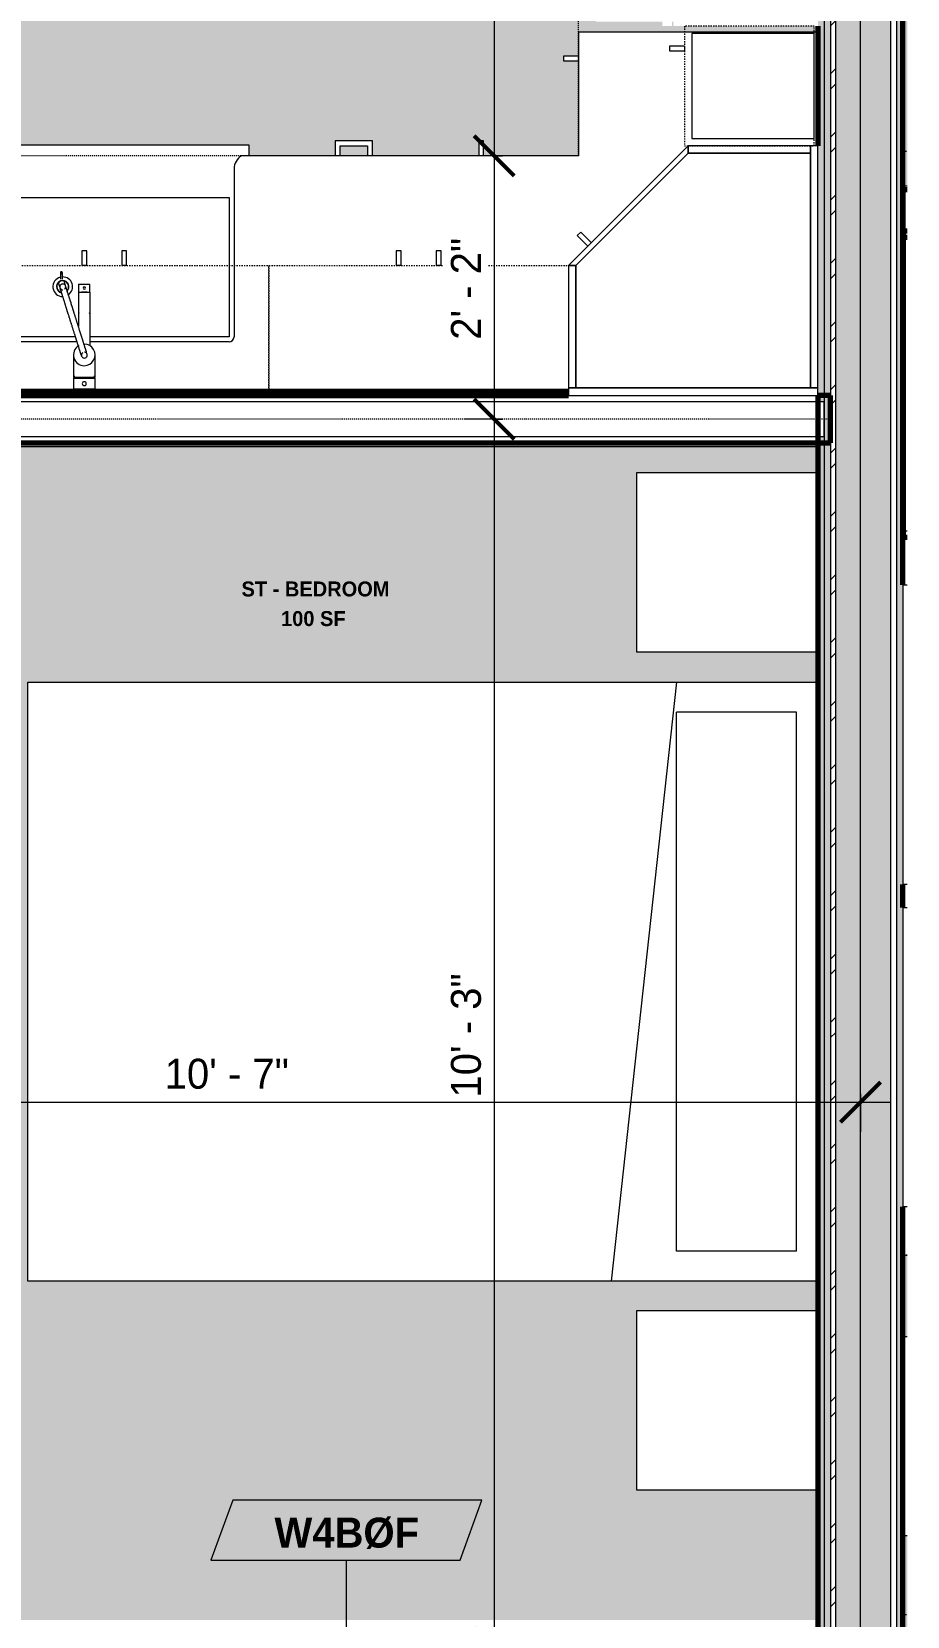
# Model space of a CAD drawing. Header units: inches. Extents: x -3857 to -1458, y -18 to 10849.
# Drawn here: x -3462.6 to -3374.9, y 10528.1 to 10686.9 of the extents above; entities that cross this region are included whole.
import ezdxf

# ---------------------------------------------------------------- set-up
doc = ezdxf.new("R2010")
doc.units = ezdxf.units.IN
doc.header["$MEASUREMENT"] = 0
doc.linetypes.add('Dash', pattern=[0.25, 0.125, -0.125])
doc.linetypes.add('Dash 3_32_', pattern=[0.1875, 0.09375, -0.09375])
for name, color, linetype, lineweight in [('0-2', 10, 'Continuous', 5), ('A-ANNO-DIMS', 211, 'Continuous', 9), ('A-ANNO-DIMS-32', 211, 'Continuous', 9), ('A-AREA-IDEN', 2, 'Continuous', 9), ('A-DETL-1', 90, 'Dash 3_32_', 18), ('A-WALL', 113, 'Continuous', 18), ('A-WALL-1', 113, 'Continuous', 70), ('A-WALL-2', 113, 'Continuous', 9), ('A-WALL-4', 250, 'Continuous', 18), ('A-WALL-IDEN', 211, 'Continuous', 9), ('A-WALL-PATT-1', 50, 'Continuous', 9), ('A-WALL-PATT-2', 8, 'Continuous', 9), ('A-WALL-PATT-3', 253, 'Continuous', 9), ('I-FURN', 30, 'Continuous', 9), ('I-FURN-HDLN', 30, 'Dash', 9), ('I-WALL-2', 7, 'Continuous', 70), ('P-SANR-FIXT', 6, 'Continuous', 9), ('Q-CASE', 31, 'Continuous', 9), ('Q-CASE-2', 31, 'Dash', 9)]:
    doc.layers.add(name, color=color, linetype=linetype, lineweight=lineweight)
doc.layers.add('A-AREA-PATT-1', color=255, linetype='Continuous', lineweight=9, transparency=1)
doc.styles.add('Century Gothic', font='ufonts.com_century-gothic.ttf', dxfattribs={"height": 3})
doc.styles.add('Century Gothic_B', font='GOTHICB.TTF', dxfattribs={"height": 3})
doc.styles.add('Century Gothic_B_1', font='GOTHICB.TTF', dxfattribs={"height": 1.5})
doc.dimstyles.new('OD_1__HACK', dxfattribs={"dimscale": 12, "dimtxt": 3.132505, "dimasz": 0.333333, "dimexe": 0.25, "dimexo": 0.166667, "dimgap": 0.041667, "dimtad": 1, "dimdec": 0, "dimzin": 3, "dimdsep": 46, "dimlunit": 4, "dimtxsty": 'Century Gothic', "dimblk1": 'OBLIQUE', "dimblk2": 'OBLIQUE', "dimsah": 1, "dimcen": 0.09, "dimdle": 0.25, "dimazin": 0, "dimtfac": 1, "dimtdec": 4, "dimtix": 1, "dimtmove": 0, "dimatfit": 3, "dimfxl": 1, "dimtvp": 1, "dimtfill": 1, "dimfrac": 2, "dimtolj": 1, "dimtzin": 0, "dimarcsym": 2})
pattern_1 = [(0, (0, 0), (10.24, 2.56), [0.422, -7.258, 0.422, -7.258, -40.96]), (0, (0, 0), (10.24, 2.56), [-15.36, 0.422, -14.938, 0.422, -7.258, -17.92]), (0, (0, 0), (10.24, 2.56), [-38.4, 0.422, -4.698, 0.422, -12.378]), (120, (3.84, 1.28), (-7.33702503, 7.58810013), [0.422, -7.258, 0.422, -7.258, -40.96]), (120, (3.84, 1.28), (-7.33702503, 7.58810013), [-15.36, 0.422, -14.938, 0.422, -7.258, -17.92]), (120, (3.84, 1.28), (-7.33702503, 7.58810013), [-38.4, 0.422, -4.698, 0.422, -12.378]), (240, (5.12, 6.4), (-2.90297497, -10.14810013), [0.422, -7.258, 0.422, -7.258, -40.96]), (240, (5.12, 6.4), (-2.90297497, -10.14810013), [-15.36, 0.422, -14.938, 0.422, -7.258, -17.92]), (240, (5.12, 6.4), (-2.90297497, -10.14810013), [-38.4, 0.422, -4.698, 0.422, -12.378])]

# ---------------------------------------------------------------- blocks, each defined once
blk = doc.blocks.new('CTR - 1st Phase - Common Walls_rvt-2-1ST FLOOR - STUDIO A - ADA TYPE B')
at = {"layer": 'A-WALL-PATT-1'}
h = blk.add_hatch(dxfattribs=at)
h.set_pattern_fill('FP_1', color=256, style=0, pattern_type=2)
h.set_pattern_definition(pattern_1)
h.paths.add_polyline_path([(-2516.75, 10458.16), (-2516.75, 10646.29), (-2517.37, 10646.29), (-2517.37, 10458.16)], flags=0)
h.paths.add_polyline_path([(-2516.75, 10649.79), (-2516.75, 10771.8), (-2517.37, 10771.8), (-2517.37, 10649.79)], flags=0)
h.paths.add_polyline_path([(-2516.75, 10779.05), (-2516.75, 10813.24), (-2517.37, 10813.24), (-2517.37, 10779.05)], flags=0)
h = blk.add_hatch(dxfattribs=at)
h.set_pattern_fill('FP_1', color=256, style=0, pattern_type=2)
h.set_pattern_definition(pattern_1)
h.paths.add_polyline_path([(-2516.12, 10457.54), (-2516.12, 10771.8), (-2516.75, 10771.8), (-2516.75, 10457.54), (-2516.6, 10457.54)], flags=0)
h.paths.add_polyline_path([(-2516.12, 10779.05), (-2516.12, 10813.24), (-2516.75, 10813.24), (-2516.75, 10779.05), (-2516.69, 10779.05)], flags=0)
h = blk.add_hatch(dxfattribs=at)
h.set_pattern_fill('FP_1', color=256, style=0, pattern_type=2)
h.set_pattern_definition(pattern_1)
h.paths.add_polyline_path([(-2508.87, 10458.16), (-2508.87, 10813.24), (-2509.5, 10813.24), (-2509.5, 10458.16)], flags=0)
at = {"layer": 'A-WALL-PATT-2'}
h = blk.add_hatch(dxfattribs=at)
h.set_pattern_fill('FP_2', color=256, style=0, pattern_type=2)
h.set_pattern_definition([(45, (0, 0), (-3.1678384, 3.1678384), []), (45, (0, 4.8), (-3.1678384, 3.1678384), [])])
h.paths.add_polyline_path([(-2515.62, 10457.54), (-2515.62, 10813.24), (-2516.12, 10813.24), (-2516.12, 10779.05), (-2516.1, 10779.05), (-2516.1, 10771.8), (-2516.12, 10771.8), (-2516.12, 10457.54)], flags=0)
at = {"layer": 'A-WALL-PATT-3'}
h = blk.add_hatch(dxfattribs=at)
h.set_pattern_fill('FP_3', color=256, style=0, pattern_type=2)
h.set_pattern_definition([(161.57, (0.16, 0.16), (-1.279773737, -0.000426766), [0, -9.107, 1.011, 0]), (18.43, (-0.16, 0.16), (-1.279773737, 0.000426766), [0, -9.107, 1.011, 0]), (108.43, (0.16, 0.16), (0.639452382, -3.199964008), [3.035, -7.083]), (71.57, (-0.16, 0.16), (0.639452382, 3.199964008), [3.035, -7.083])])
h.paths.add_polyline_path([(-2515, 10457.54), (-2510.12, 10457.54), (-2510.12, 10813.24), (-2515.62, 10813.24), (-2515.62, 10457.54)], flags=0)
at = {"layer": 'A-WALL-4'}
for p, q in [((-2516.75, 10813.24), (-2516.75, 10458.16)), ((-2516.12, 10813.24), (-2516.12, 10458.16)), ((-2515.62, 10813.24), (-2515.62, 10458.16)), ((-2510.12, 10813.24), (-2510.12, 10458.16)), ((-2509.5, 10813.24), (-2509.5, 10458.16))]:
    blk.add_line(p, q, dxfattribs=at)
at = {"layer": 'I-WALL-2'}
for p, q in [((-2508.87, 10631.42), (-2508.87, 10813.24)), ((-2517.37, 10687.41), (-2517.37, 10675.41)), ((-2517.37, 10650.41), (-2517.37, 10458.16)), ((-2508.87, 10599.1), (-2508.87, 10601.42)), ((-2508.87, 10458.16), (-2508.87, 10569.1))]:
    blk.add_line(p, q, dxfattribs=at)
blk = doc.blocks.new('Toilet-Domestic-3D - Toilet-Domestic-3D-1352612-1ST FLOOR - STUDIO A - ADA TYPE B')
at = {"layer": 'P-SANR-FIXT'}
for p, q in [((-9.98, 17.47), (-9.98, 17.93)), ((9.98, 17.93), (9.98, 17.47))]:
    blk.add_line(p, q, dxfattribs=at)
blk = doc.blocks.new('Bath Vanity - Bath Vanity 72_-2551085-1ST FLOOR - STUDIO A - ADA TYPE B')
at = {"layer": 'Q-CASE'}
blk.add_line((-35.26, -1), (-35.26, -1.45), dxfattribs=at)
blk = doc.blocks.new('Basic Wall _ INT - W4BØF - _5_8 GYP - 2X4 WOOD_BATT_ - 5_8 GYP_ - ___-2701567-1ST FLOOR - STUDIO A - ADA TYPE B')
at = {"layer": 'A-WALL'}
for p, q in [((-2666.06, 10645.54), (-2642.06, 10645.54)), ((-2637.31, 10645.54), (-2517.37, 10645.54)), ((-2642.47, 10645.25), (-2665.65, 10645.25)), ((-2517.37, 10645.25), (-2636.9, 10645.25))]:
    blk.add_line(p, q, dxfattribs=at)
blk = doc.blocks.new('300 Series Wall Hung Cabinet_302 - 33_ X 21_-2749814-1ST FLOOR - STUDIO A - ADA TYPE B')
at = {"layer": 'Q-CASE'}
for p, q in [((-1.76, 16.87), (-2.25, 16.87)), ((-2.25, 16.87), (-2.25, 15.38)), ((-1.76, 15.38), (-1.76, 16.87)), ((2.24, 16.87), (1.75, 16.87)), ((1.75, 16.87), (1.75, 15.38)), ((2.24, 15.38), (2.24, 16.87)), ((-1.76, 15.38), (-2.25, 15.38)), ((2.24, 15.38), (1.75, 15.38))]:
    blk.add_line(p, q, dxfattribs=at)
at = {"layer": 'Q-CASE-2'}
for p, q in [((-16.5, 2.37), (-16.5, 15.38)), ((-16.5, 15.38), (16.5, 15.38)), ((16.5, 15.38), (16.5, 2.37)), ((16.5, 2.37), (-16.5, 2.37))]:
    blk.add_line(p, q, dxfattribs=at)
blk = doc.blocks.new('Base Cabinet 4 Drawer 254 - Base Cabinet 4 Drawer 254 21_-2556168-1ST FLOOR - STUDIO A - ADA TYPE B')
at = {"layer": 'Q-CASE'}
for p, q in [((-1.14, -24), (-1.14, -25.5)), ((-0.64, -25), (-0.64, -24)), ((2.11, -25), (-0.64, -25)), ((2.11, -24), (2.11, -25)), ((2.61, -25.5), (2.61, -24)), ((-1.14, -25.5), (2.61, -25.5))]:
    blk.add_line(p, q, dxfattribs=at)
blk = doc.blocks.new('308 - 308 x 27_-2727435-1ST FLOOR - STUDIO A - ADA TYPE B')
at = {"layer": 'Q-CASE'}
for p, q in [((0, 27.38), (-12, 15.38)), ((0, 26.63), (0, 27.38)), ((0, 27.38), (0, 26.63)), ((12.25, 27.38), (0, 27.38)), ((12.25, 26.63), (12.25, 27.38)), ((13, 27.38), (12.25, 27.38)), ((12.25, 27.38), (12.25, 3.12)), ((13, 3.12), (13, 27.38)), ((0, 26.63), (-11.25, 15.38)), ((-11.25, 15.38), (0, 26.63)), ((12.25, 26.63), (0, 26.63)), ((0, 26.63), (12.25, 26.63)), ((12.25, 3.12), (12.25, 26.63)), ((-10.76, 18.73), (-11.11, 18.39)), ((-11.11, 18.39), (-10.05, 17.33)), ((-9.7, 17.67), (-10.76, 18.73)), ((-12, 15.38), (-11.25, 15.38)), ((-12, 15.38), (-12, 3.12)), ((-11.25, 15.38), (-12, 15.38)), ((-11.25, 15.38), (-11.25, 3.12)), ((-11.25, 3.12), (-11.25, 15.38)), ((-12, 3.12), (-11.25, 3.12)), ((13, 3.12), (-12, 3.12)), ((-12, 3.12), (-12, 2.37)), ((-12, 2.37), (13, 2.37)), ((-11.25, 3.12), (12.25, 3.12)), ((12.25, 3.12), (13, 3.12)), ((13, 2.37), (13, 3.12))]:
    blk.add_line(p, q, dxfattribs=at)
blk = doc.blocks.new('300 Series Wall Hung Cabinet_301 - 12_ x 27_-2529027-1ST FLOOR - STUDIO A - ADA TYPE B')
at = {"layer": 'Q-CASE'}
for p, q in [((5.25, -0.19), (-5.25, -0.19)), ((-5.25, -0.19), (-5.25, -12.44)), ((5.25, -12.44), (5.25, -0.19)), ((-5.25, -12.44), (5.25, -12.44)), ((-4, -13.19), (-3.51, -13.19)), ((-4, -13.19), (-4, -14.69)), ((-3.51, -14.69), (-3.51, -13.19)), ((-4, -14.69), (-3.51, -14.69))]:
    blk.add_line(p, q, dxfattribs=at)
at = {"layer": 'Q-CASE-2'}
for p, q in [((6, -0.19), (-6, -0.19)), ((-6, -0.19), (-6, -13.19)), ((6, -13.19), (6, -0.19)), ((-6, -13.19), (6, -13.19))]:
    blk.add_line(p, q, dxfattribs=at)
blk = doc.blocks.new('Bed-Standard - Queen 60_ x 79_-1433484-1ST FLOOR - STUDIO A - ADA TYPE B')
at = {"layer": 'I-FURN'}
for p, q in [((-19.31, 41.3), (40.69, 41.3)), ((-19.31, -37.7), (-19.31, 41.3)), ((40.69, 41.3), (40.69, -37.7)), ((40.69, -23.7), (-19.31, -17.13)), ((-16.31, -23.7), (37.69, -23.7)), ((-16.31, -35.7), (-16.31, -23.7)), ((37.69, -35.7), (37.69, -23.7)), ((-16.31, -35.7), (37.69, -35.7)), ((40.69, -37.7), (-19.31, -37.7))]:
    blk.add_line(p, q, dxfattribs=at)
at = {"layer": 'I-FURN-HDLN'}
for p, q in [((-55.31, 77.3), (64.69, 77.3)), ((-55.31, 9.32), (-55.31, 77.3))]:
    blk.add_line(p, q, dxfattribs=at)
blk = doc.blocks.new('Table-Night Stand - 18_ x 18_ x 24_-1372838-1ST FLOOR - STUDIO A - ADA TYPE B')
at = {"layer": 'I-FURN'}
for p, q in [((0.15, 0), (18.15, 0)), ((0.15, -18), (0.15, 0)), ((18.15, 0), (18.15, -18)), ((18.15, -18), (0.15, -18))]:
    blk.add_line(p, q, dxfattribs=at)
blk = doc.blocks.new('Base Cabinet Corner 197 - Base Cabinet Corner 197-2565125-1ST FLOOR - STUDIO A - ADA TYPE B')
at = {"layer": 'Q-CASE'}
for p, q in [((10.24, -24), (10.24, -25.5)), ((10.73, -25.5), (10.73, -24)), ((10.24, -25.5), (10.73, -25.5)), ((2.23, -33.51), (0.74, -33.51)), ((0.74, -34), (2.23, -34)), ((2.23, -34), (2.23, -33.51))]:
    blk.add_line(p, q, dxfattribs=at)
blk = doc.blocks.new('Basic Wall _ INT - W4BØF - _5_8 GYP - 2X4 WOOD_BATT_ - 5_8 GYP_ - ___-2695104-1ST FLOOR - STUDIO A - ADA TYPE B')
at = {"layer": 'A-WALL'}
for p, q in [((-2508.87, 10671.42), (-2508.42, 10671.42)), ((-2508.42, 10671.13), (-2508.87, 10671.13))]:
    blk.add_line(p, q, dxfattribs=at)
blk = doc.blocks.new('Bed-Standard - King 78_ x 80_-1242963-1ST FLOOR - STUDIO A - ADA TYPE B')
at = {"layer": 'I-FURN'}
for p, q in [((-28.31, 37.73), (-28.31, 37.28)), ((49.69, 37.28), (49.69, 37.73))]:
    blk.add_line(p, q, dxfattribs=at)
at = {"layer": 'I-FURN-HDLN'}
for p, q in [((-64.31, 37.73), (-64.31, 37.28)), ((73.69, 37.28), (73.69, 37.73))]:
    blk.add_line(p, q, dxfattribs=at)
blk = doc.blocks.new('kitchen_faucet_14143 - kitchen_faucet_14143-2439044-1ST FLOOR - STUDIO A - ADA TYPE B')
at = {"layer": 'P-SANR-FIXT'}
for p, q in [((-6.3, 0.57), (-7.09, 0.57)), ((-7.09, -0.57), (-7.09, 0.57)), ((-0.9, 0.59), (-6.3, 0.59)), ((-6.3, 0.3), (-6.3, 0.59)), ((-6.3, 0.29), (-6.3, 0.15)), ((-6.3, 0.15), (-6.3, 0.29)), ((-6.3, 0.15), (-6.3, -0.15)), ((-6.3, -0.15), (-6.3, 0.15)), ((-3.97, 0.59), (-4.89, 0.59)), ((2.26, 1.08), (0, 1.08)), ((2.34, 1.02), (2.1, 1.02)), ((2.26, 1.08), (2.26, -1.08)), ((3.44, 1.08), (2.34, 1.08)), ((2.34, -1.08), (2.34, 1.08)), ((3.44, 1.08), (3.44, -1.08)), ((-7.09, -0.57), (-6.3, -0.57)), ((-6.3, -0.15), (-6.3, -0.29)), ((-6.3, -0.29), (-6.3, -0.15)), ((-6.3, -0.59), (-6.3, -0.3)), ((-6.3, -0.59), (-2.84, -0.59)), ((-4.89, -0.59), (-3.97, -0.59)), ((-0.93, -0.59), (-0.9, -0.59)), ((0, -1.08), (2.26, -1.08)), ((2.1, -1.02), (2.34, -1.02)), ((2.34, -1.08), (3.44, -1.08)), ((-7.58, -2.2), (-8.24, -2.2)), ((-8.24, -2.4), (-7.58, -2.4)), ((-7.41, -2.04), (-6.99, -1.91)), ((-6.81, -2.46), (-7.23, -2.59))]:
    blk.add_line(p, q, dxfattribs=at)
at = {"layer": 'P-SANR-FIXT', "flags": 128}
for points in [[(-0.06, 0.29), (-0.07, 0.29), (-0.07, 0.29), (-0.07, 0.29), (-0.07, 0.29), (-0.07, 0.29), (-0.08, 0.28), (-0.08, 0.28), (-0.09, 0.28), (-0.1, 0.28), (-0.1, 0.28), (-0.11, 0.27), (-0.26, 0.23), (-0.28, 0.22), (-0.3, 0.22), (-0.46, 0.16), (-0.49, 0.16), (-0.51, 0.15), (-0.54, 0.14), (-0.57, 0.13), (-0.6, 0.12), (-0.63, 0.11), (-0.66, 0.1), (-0.69, 0.09), (-0.72, 0.08), (-0.75, 0.07), (-0.78, 0.06), (-0.82, 0.05), (-0.85, 0.04), (-0.89, 0.03), (-0.92, 0.02), (-0.96, 0.01), (-1, 0), (-1.04, -0.02), (-1.07, -0.03), (-1.11, -0.04), (-1.15, -0.05), (-1.2, -0.07), (-1.24, -0.08), (-1.28, -0.09), (-1.32, -0.11), (-1.37, -0.12), (-1.41, -0.14), (-1.46, -0.15), (-1.5, -0.16), (-1.55, -0.18), (-1.6, -0.19), (-1.65, -0.21), (-1.69, -0.23), (-1.74, -0.24), (-1.79, -0.26), (-2.49, -0.48), (-2.55, -0.5), (-2.61, -0.51), (-2.67, -0.53), (-2.72, -0.55), (-2.78, -0.57), (-2.84, -0.59), (-2.9, -0.61), (-2.96, -0.62), (-3.02, -0.64), (-3.08, -0.66), (-3.14, -0.68), (-3.19, -0.7), (-3.25, -0.72), (-3.31, -0.74), (-3.37, -0.76), (-3.43, -0.77), (-3.49, -0.79), (-3.55, -0.81), (-3.61, -0.83), (-3.67, -0.85), (-3.73, -0.87), (-3.79, -0.89), (-3.85, -0.91), (-3.91, -0.92), (-3.97, -0.94), (-4.03, -0.96), (-4.09, -0.98), (-4.15, -1), (-4.21, -1.02), (-4.26, -1.04), (-4.32, -1.05), (-4.94, -1.25), (-4.99, -1.27), (-5.04, -1.28), (-5.09, -1.3), (-5.15, -1.31), (-5.2, -1.33), (-5.44, -1.41), (-5.48, -1.42), (-5.53, -1.43), (-5.57, -1.45), (-5.62, -1.46), (-5.66, -1.48), (-5.7, -1.49), (-5.75, -1.5), (-5.79, -1.52), (-5.83, -1.53), (-5.87, -1.54), (-5.91, -1.56), (-5.95, -1.57), (-5.99, -1.58), (-6.02, -1.59), (-6.06, -1.6), (-6.1, -1.61), (-6.13, -1.63), (-6.17, -1.64), (-6.2, -1.65), (-6.23, -1.66), (-6.26, -1.67), (-6.3, -1.68), (-6.33, -1.69), (-6.36, -1.7), (-6.38, -1.71), (-6.41, -1.71), (-6.44, -1.72), (-6.47, -1.73), (-6.49, -1.74), (-6.52, -1.75), (-6.54, -1.76), (-6.57, -1.76), (-6.59, -1.77), (-6.61, -1.78), (-6.63, -1.78), (-6.65, -1.79), (-6.67, -1.8), (-6.69, -1.8), (-6.71, -1.81), (-6.73, -1.81), (-6.74, -1.82), (-6.76, -1.82), (-6.77, -1.83), (-6.79, -1.83), (-6.8, -1.84), (-6.81, -1.84), (-6.83, -1.84), (-6.84, -1.85), (-6.85, -1.85), (-6.86, -1.85), (-6.87, -1.86), (-6.87, -1.86), (-6.88, -1.86), (-6.89, -1.86), (-6.89, -1.87), (-6.9, -1.87), (-6.9, -1.87), (-6.9, -1.87), (-6.91, -1.87), (-6.91, -1.87), (-6.91, -1.87), (-6.91, -1.87)], [(0.27, 0.18), (0.21, 0.23), (0.15, 0.28), (0.08, 0.3), (0, 0.3), (-0.08, 0.28), (-0.15, 0.25), (-0.2, 0.2), (-0.24, 0.13), (-0.27, 0.06), (-0.27, 0.02)], [(-0.22, -0.16), (-0.17, -0.22), (-0.1, -0.26), (-0.03, -0.28), (0.05, -0.29), (0.13, -0.27), (0.19, -0.23), (0.25, -0.18), (0.29, -0.12), (0.31, -0.04), (0.32, 0.03), (0.3, 0.11), (0.27, 0.18)], [(0.11, -0.27), (0.11, -0.27), (0.11, -0.27), (0.11, -0.28), (0.11, -0.28), (0.1, -0.28), (0.1, -0.28), (0.09, -0.28), (0.09, -0.28), (0.08, -0.28), (0.07, -0.29), (0.06, -0.29), (-0.08, -0.34), (-0.1, -0.34), (-0.12, -0.35), (-0.14, -0.35), (-0.16, -0.36), (-0.18, -0.37), (-0.2, -0.37), (-0.23, -0.38), (-0.25, -0.39), (-0.27, -0.4), (-0.3, -0.4), (-0.32, -0.41), (-0.35, -0.42), (-0.38, -0.43), (-0.41, -0.44), (-0.44, -0.45), (-0.46, -0.46), (-0.5, -0.47), (-0.53, -0.48), (-0.56, -0.49), (-0.59, -0.5), (-0.62, -0.51), (-0.66, -0.52), (-0.69, -0.53), (-0.73, -0.54), (-0.77, -0.55), (-0.8, -0.56), (-0.84, -0.58), (-0.88, -0.59), (-0.92, -0.6), (-0.96, -0.61), (-1, -0.63), (-1.04, -0.64), (-1.08, -0.65), (-1.13, -0.67), (-1.17, -0.68), (-1.22, -0.69), (-1.26, -0.71), (-1.31, -0.72), (-1.35, -0.74), (-1.4, -0.75), (-1.45, -0.77), (-1.5, -0.78), (-1.54, -0.8), (-1.59, -0.81), (-1.64, -0.83), (-1.69, -0.84), (-1.75, -0.86), (-1.8, -0.88), (-1.85, -0.89), (-1.9, -0.91), (-1.96, -0.93), (-2.01, -0.94), (-2.06, -0.96), (-2.12, -0.98), (-2.18, -1), (-2.23, -1.01), (-2.29, -1.03), (-2.34, -1.05), (-2.4, -1.07), (-2.46, -1.09), (-2.52, -1.1), (-2.57, -1.12), (-2.63, -1.14), (-2.69, -1.16), (-2.75, -1.18), (-2.81, -1.2), (-2.87, -1.21), (-2.93, -1.23), (-2.99, -1.25), (-3.05, -1.27), (-3.1, -1.29), (-3.16, -1.31), (-3.22, -1.33), (-3.28, -1.35), (-3.34, -1.37), (-3.4, -1.38), (-3.46, -1.4), (-3.52, -1.42), (-3.58, -1.44), (-3.64, -1.46), (-3.7, -1.48), (-3.76, -1.5), (-3.82, -1.52), (-3.88, -1.53), (-3.94, -1.55), (-4, -1.57), (-4.05, -1.59), (-4.11, -1.61), (-4.74, -1.8), (-4.79, -1.82), (-4.84, -1.84), (-4.89, -1.85), (-4.94, -1.87), (-4.99, -1.89), (-5.22, -1.96), (-5.27, -1.97), (-5.32, -1.99), (-5.36, -2), (-5.41, -2.02), (-5.45, -2.03), (-5.49, -2.04), (-5.54, -2.06), (-5.58, -2.07), (-5.62, -2.08), (-5.66, -2.1), (-5.7, -2.11), (-5.74, -2.12), (-5.78, -2.13), (-5.82, -2.15), (-5.85, -2.16), (-5.89, -2.17), (-5.93, -2.18), (-5.96, -2.19), (-6, -2.2), (-6.03, -2.21), (-6.06, -2.22), (-6.09, -2.23), (-6.13, -2.24), (-6.16, -2.25), (-6.19, -2.26), (-6.21, -2.27), (-6.24, -2.28), (-6.27, -2.29), (-6.3, -2.3), (-6.32, -2.3), (-6.35, -2.31), (-6.37, -2.32), (-6.39, -2.33), (-6.42, -2.33), (-6.44, -2.34), (-6.46, -2.35), (-6.48, -2.35), (-6.5, -2.36), (-6.52, -2.37), (-6.54, -2.37), (-6.55, -2.38), (-6.57, -2.38), (-6.59, -2.39), (-6.6, -2.39), (-6.61, -2.4), (-6.63, -2.4), (-6.64, -2.41), (-6.65, -2.41), (-6.66, -2.41), (-6.67, -2.42), (-6.68, -2.42), (-6.69, -2.42), (-6.7, -2.42), (-6.7, -2.43), (-6.71, -2.43), (-6.72, -2.43), (-6.72, -2.43), (-6.72, -2.43), (-6.73, -2.43), (-6.73, -2.43), (-6.73, -2.43), (-6.73, -2.43)], [(-6.59, -1.97), (-6.61, -1.94), (-6.67, -1.9), (-6.74, -1.87), (-6.82, -1.86), (-6.9, -1.87), (-6.97, -1.9), (-7.03, -1.94), (-7.08, -2), (-7.1, -2.08), (-7.11, -2.15)], [(-7.11, -2.15), (-7.1, -2.23), (-7.08, -2.3), (-7.03, -2.36), (-6.97, -2.41), (-6.9, -2.44), (-6.82, -2.45), (-6.74, -2.44), (-6.67, -2.41), (-6.61, -2.36), (-6.56, -2.3), (-6.53, -2.23), (-6.52, -2.15)]]:
    blk.add_lwpolyline(points, dxfattribs=at)
at = {"layer": 'P-SANR-FIXT'}
for centre, radius, start, end in [((-6.69, 0), 0.118, 0, 180), ((0, 0), 1.08, 360, 180), ((2.88, 0), 0.197, 0, 180), ((-6.83, -2.16), 0.984, 35.2428, 180), ((-6.83, -2.16), 0.63, 45.7781, 180), ((-6.83, -2.16), 0.591, 48.0157, 168.6397), ((-6.69, 0), 0.118, 180, 360), ((0, 0), 1.08, 180, 181.7622), ((0, 0), 1.08, 212.8582, 360), ((2.88, 0), 0.197, 180, 0), ((-6.83, -2.16), 0.984, 180, 182.6491), ((-6.83, -2.16), 0.984, 193.8453, 360), ((-6.83, -2.16), 0.63, 180, 349.8101), ((-6.83, -2.16), 0.591, 168.6397, 180), ((-6.83, -2.16), 0.591, 180, 227.1165), ((-6.83, -2.16), 0.591, 227.1165, 347.8677)]:
    blk.add_arc(centre, radius, start, end, dxfattribs=at)
for centre, major_axis, ratio, start_param, end_param in [((-3.97, 0), (0, 0.591), 0.906308, 6.104473, 6.736574), ((-3.97, 0), (0, 0.591), 0.906308, 2.688204, 3.320305), ((-8.24, -2.3), (0, 0.0984), 0.984808, 4.712389, 7.853982), ((-8.24, -2.3), (0, 0.0984), 0.984808, 1.570796, 4.712389)]:
    blk.add_ellipse(centre, major_axis=major_axis, ratio=ratio, start_param=start_param, end_param=end_param, dxfattribs=at)
blk = doc.blocks.new('Stainless Steel Farmhous Kitchen Sink - Stainless Steel Farmhous Kitchen Sink-2443921-1ST FLOOR - STUDIO A - ADA TYPE B')
at = {"layer": 'P-SANR-FIXT'}
for p, q in [((-31, -16.96), (-31, -3)), ((-31, -3), (-17.09, -3)), ((-15.64, -3), (-2, -3)), ((-2, -3), (-2, -16.96)), ((-2, -16.96), (-31, -16.96)), ((-33, -21.15), (-33, -22.2)), ((-33, -22.2), (0, -22.2)), ((0, -22.2), (0, -21.15))]:
    blk.add_line(p, q, dxfattribs=at)
blk = doc.blocks.new('300 Series Wall Hung Cabinet_302 - 30_ X 27_-2568021-1ST FLOOR - STUDIO A - ADA TYPE B')
at = {"layer": 'Q-CASE'}
for p, q in [((-1.76, 16.87), (-2.25, 16.87)), ((-2.25, 16.87), (-2.25, 15.38)), ((-1.76, 15.38), (-1.76, 16.87)), ((2.24, 16.87), (1.75, 16.87)), ((1.75, 16.87), (1.75, 15.38)), ((2.24, 15.38), (2.24, 16.87)), ((-1.76, 15.38), (-2.25, 15.38)), ((2.24, 15.38), (1.75, 15.38))]:
    blk.add_line(p, q, dxfattribs=at)
at = {"layer": 'Q-CASE-2'}
for p, q in [((-15, 2.37), (-15, 15.38)), ((-15, 15.38), (15, 15.38)), ((15, 15.38), (15, 2.37)), ((15, 2.37), (-15, 2.37))]:
    blk.add_line(p, q, dxfattribs=at)
blk = doc.blocks.new('300 Series Wall Hung Cabinet_326 - 36_-2909952-1ST FLOOR - STUDIO A - ADA TYPE B')
at = {"layer": 'Q-CASE-2'}
for p, q in [((18, -0.19), (-18, -0.19)), ((-18, -0.19), (-18, -0.64)), ((18, -0.64), (18, -0.19))]:
    blk.add_line(p, q, dxfattribs=at)
blk = doc.blocks.new('BATHROOM MIRROR - BATHROOM MIRROR 30_-3124767-1ST FLOOR - STUDIO A - ADA TYPE B')
at = {"layer": 'Q-CASE'}
for p, q in [((15.74, 24), (-14.26, 24)), ((-14.26, 23.55), (-14.26, 24)), ((15.74, 24), (15.74, 23.55))]:
    blk.add_line(p, q, dxfattribs=at)
blk = doc.blocks.new('DIMBLOCK30-1ST FLOOR - STUDIO A - ADA TYPE B')
at = {"layer": 'A-ANNO-DIMS-32', "lineweight": 50}
for p, q in [((-3416.25, 10775.43), (-3418.25, 10777.43)), ((-3416.25, 10775.43), (-3414.25, 10773.43)), ((-3416.25, 10674.41), (-3418.25, 10676.41)), ((-3416.25, 10674.41), (-3414.25, 10672.41))]:
    blk.add_line(p, q, dxfattribs=at)
at = {"layer": 'A-ANNO-DIMS-32'}
for p, q in [((-3411.67, 10775.43), (-3419.25, 10775.43)), ((-3416.25, 10775.43), (-3416.25, 10674.41)), ((-3416.25, 10775.43), (-3411.67, 10775.43)), ((-3415.42, 10674.41), (-3419.25, 10674.41)), ((-3416.25, 10674.41), (-3415.42, 10674.41))]:
    blk.add_line(p, q, dxfattribs=at)
at = {"layer": 'A-ANNO-DIMS-32', "color": 0, "insert": (-3420.59, 10719.67), "char_height": 3, "width": 12.5897, "attachment_point": 1, "rotation": 90, "line_spacing_factor": 0.984502, "style": 'Century Gothic', "bg_fill": 3, "box_fill_scale": 1.25, "bg_fill_color": 256, "bg_fill_true_color": 13158600, "bg_fill_transparency": 0}
blk.add_mtext('8\' - 5"', dxfattribs=at)
blk = doc.blocks.new('_Oblique')
at = {"color": 0, "linetype": 'ByBlock', "lineweight": -2}
blk.add_line((-0.5, -0.5), (0.5, 0.5), dxfattribs=at)
blk = doc.blocks.new('DIMBLOCK31-1ST FLOOR - STUDIO A - ADA TYPE B')
at = {"layer": 'A-ANNO-DIMS-32', "lineweight": 50}
for p, q in [((-3416.25, 10674.41), (-3418.25, 10676.41)), ((-3416.25, 10674.41), (-3414.25, 10672.41)), ((-3416.25, 10648.04), (-3418.25, 10650.04)), ((-3416.25, 10648.04), (-3414.25, 10646.04))]:
    blk.add_line(p, q, dxfattribs=at)
at = {"layer": 'A-ANNO-DIMS-32'}
for p, q in [((-3415.42, 10674.41), (-3419.25, 10674.41)), ((-3416.25, 10674.41), (-3416.25, 10648.04)), ((-3416.25, 10674.41), (-3415.42, 10674.41)), ((-3415.42, 10648.04), (-3419.25, 10648.04)), ((-3416.25, 10648.04), (-3415.42, 10648.04))]:
    blk.add_line(p, q, dxfattribs=at)
at = {"layer": 'A-ANNO-DIMS-32', "color": 0, "insert": (-3420.59, 10655.98), "char_height": 3, "width": 12.5897, "attachment_point": 1, "rotation": 90, "line_spacing_factor": 0.984502, "style": 'Century Gothic', "bg_fill": 3, "box_fill_scale": 1.25, "bg_fill_color": 256, "bg_fill_true_color": 13158600, "bg_fill_transparency": 0}
blk.add_mtext('2\' - 2"', dxfattribs=at)
blk = doc.blocks.new('DIMBLOCK32-1ST FLOOR - STUDIO A - ADA TYPE B')
at = {"layer": 'A-ANNO-DIMS-32', "lineweight": 50}
for p, q in [((-3416.25, 10648.04), (-3418.25, 10650.04)), ((-3416.25, 10648.04), (-3414.25, 10646.04)), ((-3416.25, 10524.91), (-3418.25, 10526.91)), ((-3416.25, 10524.91), (-3414.25, 10522.91))]:
    blk.add_line(p, q, dxfattribs=at)
at = {"layer": 'A-ANNO-DIMS-32'}
for p, q in [((-3415.42, 10648.04), (-3419.25, 10648.04)), ((-3416.25, 10648.04), (-3416.25, 10524.91)), ((-3416.25, 10648.04), (-3415.42, 10648.04)), ((-3415.42, 10524.91), (-3419.25, 10524.91)), ((-3416.25, 10524.91), (-3415.42, 10524.91))]:
    blk.add_line(p, q, dxfattribs=at)
at = {"layer": 'A-ANNO-DIMS-32', "color": 0, "insert": (-3420.59, 10580.06), "char_height": 3, "width": 15.394, "attachment_point": 1, "rotation": 90, "line_spacing_factor": 0.984502, "style": 'Century Gothic', "bg_fill": 3, "box_fill_scale": 1.25, "bg_fill_color": 256, "bg_fill_true_color": 13158600, "bg_fill_transparency": 0}
blk.add_mtext('10\' - 3"', dxfattribs=at)
blk = doc.blocks.new('DIMBLOCK37-1ST FLOOR - STUDIO A - ADA TYPE B')
at = {"layer": 'A-ANNO-DIMS-32', "lineweight": 50}
for p, q in [((-3506.13, 10579.61), (-3504.13, 10581.61)), ((-3379.57, 10579.61), (-3377.57, 10581.61)), ((-3506.13, 10579.61), (-3508.13, 10577.61)), ((-3379.57, 10579.61), (-3381.57, 10577.61))]:
    blk.add_line(p, q, dxfattribs=at)
at = {"layer": 'A-ANNO-DIMS-32'}
for p, q in [((-3506.13, 10580.43), (-3506.13, 10576.61)), ((-3506.13, 10579.61), (-3506.13, 10580.43)), ((-3379.57, 10580.43), (-3379.57, 10576.61)), ((-3379.57, 10579.61), (-3379.57, 10580.43)), ((-3506.13, 10579.61), (-3376.57, 10579.61))]:
    blk.add_line(p, q, dxfattribs=at)
at = {"layer": 'A-ANNO-DIMS-32', "color": 0, "insert": (-3449.27, 10583.95), "char_height": 3, "width": 15.394, "attachment_point": 1, "line_spacing_factor": 0.984502, "style": 'Century Gothic', "bg_fill": 3, "box_fill_scale": 1.25, "bg_fill_color": 256, "bg_fill_true_color": 13158600, "bg_fill_transparency": 0}
blk.add_mtext('10\' - 7"', dxfattribs=at)
blk = doc.blocks.new('Wall Tag - ONE-2663183-1ST FLOOR - STUDIO A - ADA TYPE B')
at = {"layer": 'A-WALL-IDEN'}
for p, q in [((-0.3561, 0.0937), (-0.4244, -0.0937)), ((0.4244, 0.0937), (-0.3561, 0.0937)), ((0.3561, -0.0937), (0.4244, 0.0937)), ((-0.4244, -0.0937), (0.3561, -0.0937))]:
    blk.add_line(p, q, dxfattribs=at)

msp = doc.modelspace()

# ---------------------------------------------------------------- hatches: boundary and pattern name
at = {"layer": 'A-AREA-PATT-1'}
h = msp.add_hatch(color=256, dxfattribs=at)
h.paths.add_polyline_path([(-3537.46, 10674.41), (-3517.32, 10674.41), (-3517.32, 10675.91), (-3513.57, 10675.91), (-3513.57, 10674.41), (-3498.34, 10674.41), (-3498.33, 10677.14), (-3498.28, 10677.23), (-3498.19, 10677.28), (-3498.14, 10677.29), (-3497.25, 10677.29), (-3497.25, 10677.54), (-3493.51, 10677.54), (-3493.51, 10677.79), (-3491.55, 10677.79), (-3491.55, 10677.54), (-3482.19, 10677.54), (-3482.19, 10677.79), (-3481.6, 10677.79), (-3481.6, 10677.54), (-3481.01, 10677.54), (-3481.01, 10677.79), (-3480.42, 10677.79), (-3480.42, 10677.54), (-3479.83, 10677.54), (-3479.83, 10677.79), (-3479.24, 10677.79), (-3479.24, 10677.54), (-3478.64, 10677.54), (-3478.64, 10677.79), (-3478.05, 10677.79), (-3478.05, 10677.54), (-3475.43, 10677.54), (-3475.43, 10677.29), (-3474.48, 10677.28), (-3474.44, 10677.26), (-3474.4, 10677.23), (-3474.34, 10677.14), (-3474.34, 10677.09), (-3474.34, 10674.41), (-3473.82, 10674.41), (-3473.82, 10675.47), (-3440.82, 10675.47), (-3440.82, 10674.41), (-3432.2, 10674.41), (-3432.2, 10675.91), (-3428.45, 10675.91), (-3428.45, 10674.41), (-3417.81, 10674.41), (-3417.81, 10675.91), (-3417.32, 10675.91), (-3417.32, 10674.41), (-3407.82, 10674.41), (-3407.82, 10683.93), (-3409.32, 10683.93), (-3409.32, 10684.41), (-3407.82, 10684.41), (-3407.82, 10686.85), (-3383.82, 10686.85), (-3383.82, 10687.41), (-3398.31, 10687.41), (-3398.31, 10687.85), (-3398.43, 10687.85), (-3398.43, 10687.41), (-3399.42, 10687.41), (-3399.42, 10687.85), (-3406.07, 10687.85), (-3406.07, 10715.85), (-3399.42, 10715.85), (-3399.42, 10716.85), (-3407.82, 10716.85), (-3407.82, 10719.31), (-3409.32, 10719.31), (-3409.32, 10719.8), (-3407.82, 10719.8), (-3407.82, 10722.92), (-3409.32, 10722.92), (-3409.32, 10726.67), (-3407.82, 10726.67), (-3407.82, 10732.3), (-3415.82, 10732.3), (-3415.82, 10768.05), (-3385.82, 10768.05), (-3385.82, 10732.3), (-3383.82, 10732.3), (-3383.82, 10770.76), (-3413.2, 10770.76), (-3413.2, 10775.43), (-3415.57, 10775.43), (-3415.57, 10807.18), (-3418.36, 10807.18), (-3418.36, 10813.86), (-3428.71, 10813.86), (-3428.71, 10818.18), (-3464.83, 10818.18), (-3464.83, 10813.86), (-3535.52, 10813.86), (-3535.52, 10813.49), (-3532.73, 10813.49), (-3532.73, 10785.34), (-3535.52, 10785.34), (-3535.52, 10782.96), (-3569.15, 10782.96), (-3569.15, 10780.18), (-3576.9, 10780.18), (-3576.9, 10782.96), (-3576.92, 10782.96), (-3576.92, 10674.41), (-3537.55, 10674.41)], flags=0)
h.paths.add_polyline_path([(-3515.07, 10674.41), (-3514.07, 10674.41), (-3514.07, 10675.42), (-3516.82, 10675.42), (-3516.82, 10674.41), (-3515.82, 10674.41)], flags=0)
h.paths.add_polyline_path([(-3429.95, 10674.41), (-3428.95, 10674.41), (-3428.95, 10675.42), (-3431.7, 10675.42), (-3431.7, 10674.41), (-3430.7, 10674.41)], flags=0)
h.paths.add_polyline_path([(-3576.72, 10702.1), (-3576.72, 10774.1), (-3560.6, 10774.1), (-3560.6, 10773.44), (-3560.56, 10773.44), (-3560.56, 10772.95), (-3560.6, 10772.95), (-3560.6, 10757.76), (-3560.56, 10757.76), (-3560.56, 10756.76), (-3560.6, 10756.76), (-3560.6, 10756.1), (-3564.6, 10756.1), (-3564.6, 10720.1), (-3560.6, 10720.1), (-3560.6, 10719.44), (-3560.56, 10719.44), (-3560.56, 10718.44), (-3560.6, 10718.44), (-3560.6, 10703.25), (-3560.56, 10703.25), (-3560.56, 10702.76), (-3560.6, 10702.76), (-3560.6, 10702.1), (-3576.6, 10702.1)], flags=0)
h.paths.add_polyline_path([(-3398.43, 10715.85), (-3398.31, 10715.85), (-3398.31, 10716.85), (-3398.43, 10716.85), (-3398.43, 10715.93)], flags=0)
h.paths.add_polyline_path([(-3477.2, 10717.96), (-3499.95, 10717.96), (-3499.95, 10723.96), (-3500.95, 10723.96), (-3500.95, 10795.96), (-3499.95, 10795.96), (-3499.95, 10801.96), (-3464.95, 10801.96), (-3464.95, 10717.96), (-3472.45, 10717.96)], flags=0)
h.paths.add_polyline_path([(-3545.6, 10720.59), (-3545.6, 10780.59), (-3515.6, 10780.59), (-3515.6, 10720.59), (-3535.52, 10720.59)], flags=0)
h.paths.add_polyline_path([(-3408.82, 10723.42), (-3407.82, 10723.42), (-3407.82, 10726.17), (-3408.82, 10726.17)], flags=0)
h.paths.add_polyline_path([(-3428.83, 10813.86), (-3429.46, 10813.86), (-3429.46, 10817.18), (-3428.83, 10817.18), (-3428.83, 10814.28)], flags=0)
h.paths.add_polyline_path([(-3464.24, 10813.86), (-3464.71, 10813.86), (-3464.71, 10817.18), (-3464.08, 10817.18), (-3464.08, 10813.86)], flags=0)
h = msp.add_hatch(color=256, dxfattribs=at)
h.paths.add_polyline_path([(-3375.32, 10671.42), (-3374.87, 10671.42), (-3374.87, 10690.93), (-3375.3, 10690.93), (-3375.3, 10708.93), (-3374.87, 10708.93), (-3374.87, 10710.86), (-3375.32, 10710.86), (-3375.32, 10676.13)], flags=0)
h.paths.add_polyline_path([(-3375.32, 10788.86), (-3374.87, 10788.86), (-3374.87, 10792.86), (-3375.3, 10792.86), (-3375.3, 10810.86), (-3374.87, 10810.86), (-3374.87, 10813.86), (-3379.57, 10813.86), (-3379.57, 10813.24), (-3375.32, 10813.24), (-3375.32, 10795.53)], flags=0)
h = msp.add_hatch(color=256, dxfattribs=at)
h.paths.add_polyline_path([(-3467, 10524.91), (-3431, 10524.91), (-3431, 10526.41), (-3467, 10526.41), (-3467, 10527.7), (-3383.82, 10527.7), (-3383.82, 10645.25), (-3503.35, 10645.25), (-3503.35, 10640.35), (-3503.01, 10640.35), (-3503.01, 10637.85), (-3503.76, 10637.85), (-3503.76, 10637.6), (-3505.13, 10637.6), (-3505.13, 10608.6), (-3503.76, 10608.6), (-3503.76, 10577.35), (-3503.01, 10577.35), (-3503.01, 10574.85), (-3503.35, 10574.85), (-3503.35, 10565.6), (-3509.38, 10565.6), (-3509.38, 10562.66), (-3512.17, 10562.66), (-3512.17, 10526.66), (-3509.8, 10526.66), (-3509.8, 10527.7), (-3501, 10527.7), (-3501, 10524.91), (-3467.03, 10524.91)], flags=0)
h.paths.add_polyline_path([(-3383.97, 10540.73), (-3401.97, 10540.73), (-3401.97, 10558.73), (-3383.97, 10558.73)], flags=0)
h.paths.add_polyline_path([(-3428.71, 10561.66), (-3462.97, 10561.66), (-3462.97, 10621.66), (-3383.97, 10621.66), (-3383.97, 10561.66), (-3415.31, 10561.66)], flags=0)
h.paths.add_polyline_path([(-3506.13, 10577.6), (-3505.13, 10577.6), (-3505.13, 10606.6), (-3506.13, 10606.6), (-3506.13, 10583.26)], flags=0)
h.paths.add_polyline_path([(-3401.97, 10624.66), (-3401.97, 10642.66), (-3383.97, 10642.66), (-3383.97, 10624.66), (-3401.14, 10624.66)], flags=0)
h = msp.add_hatch(color=256, dxfattribs=at)
h.paths.add_polyline_path([(-3374.87, 10517.32), (-3374.87, 10536.16), (-3375.32, 10536.16), (-3375.32, 10517.77)], flags=0)
h.paths.add_polyline_path([(-3374.87, 10556.11), (-3374.87, 10564.26), (-3375.32, 10564.26), (-3375.32, 10556.11)], flags=0)

# ---------------------------------------------------------------- linework, layer by layer
at = {"layer": 'A-DETL-1'}
for p, q in [((-3379.57, 10457.54), (-3379.57, 10814.49)), ((-3379.57, 10455.44), (-3379.57, 10814.49)), ((-3407.82, 10674.41), (-3407.82, 10732.3)), ((-3407.82, 10674.41), (-3531.82, 10674.41)), ((-3382.57, 10648.04), (-3532.51, 10648.04)), ((-3375.32, 10564.26), (-3374.87, 10564.26))]:
    msp.add_line(p, q, dxfattribs=at)
at = {"layer": 'A-WALL'}
for p, q in [((-3375.07, 10666.85), (-3375.07, 10636.22)), ((-3374.87, 10666.22), (-3375.07, 10666.22)), ((-3533.13, 10649.79), (-3383.2, 10649.79)), ((-3383.2, 10646.29), (-3383.2, 10649.79)), ((-3504.38, 10646.29), (-3383.2, 10646.29)), ((-3375.07, 10636.85), (-3374.87, 10636.85))]:
    msp.add_line(p, q, dxfattribs=at)
at = {"layer": 'A-WALL-1'}
for p, q in [((-3374.87, 10671.01), (-3375.32, 10671.01)), ((-3375.32, 10671.01), (-3375.32, 10666.26)), ((-3374.87, 10666.85), (-3375.32, 10666.85)), ((-3375.32, 10666.85), (-3375.32, 10636.22)), ((-3375.32, 10666.26), (-3374.87, 10666.26)), ((-3408.82, 10650.79), (-3532.51, 10650.79)), ((-3408.82, 10650.41), (-3532.51, 10650.41)), ((-3532.51, 10650.41), (-3408.82, 10650.41)), ((-3382.57, 10650.41), (-3383.82, 10650.41)), ((-3382.57, 10645.66), (-3382.57, 10650.41)), ((-3503.76, 10645.66), (-3382.57, 10645.66)), ((-3375.32, 10636.22), (-3374.87, 10636.22))]:
    msp.add_line(p, q, dxfattribs=at)
at = {"layer": 'A-WALL-2'}
for p, q in [((-3407.82, 10686.85), (-3383.82, 10686.85)), ((-3407.82, 10686.85), (-3407.82, 10674.41)), ((-3407.82, 10674.41), (-3441.57, 10674.41)), ((-3442.32, 10673.11), (-3442.32, 10656.27)), ((-3458.03, 10655.77), (-3471.82, 10655.77)), ((-3442.82, 10655.77), (-3456.73, 10655.77))]:
    msp.add_line(p, q, dxfattribs=at)
for centre, radius, start, end in [((-3440.82, 10673.11), 1.5, 119.8362, 180), ((-3442.82, 10656.27), 0.5, 270, 0)]:
    msp.add_arc(centre, radius, start, end, dxfattribs=at)
at = {"layer": 'A-WALL-IDEN'}
msp.add_line((-3431.06, 10524.91), (-3431.06, 10533.72), dxfattribs=at)

# ---------------------------------------------------------------- block references
at = {"layer": '0-2'}
msp.add_blockref('CTR - 1st Phase - Common Walls_rvt-2-1ST FLOOR - STUDIO A - ADA TYPE B', (-866.45, 0), dxfattribs=at)
at = {"layer": 'A-WALL'}
for name in ['Basic Wall _ INT - W4BØF - _5_8 GYP - 2X4 WOOD_BATT_ - 5_8 GYP_ - ___-2695104-1ST FLOOR - STUDIO A - ADA TYPE B', 'Basic Wall _ INT - W4BØF - _5_8 GYP - 2X4 WOOD_BATT_ - 5_8 GYP_ - ___-2701567-1ST FLOOR - STUDIO A - ADA TYPE B']:
    msp.add_blockref(name, (-866.45, 0), dxfattribs=at)
at = {"layer": 'I-FURN'}
for name, p, rotation in [('Bed-Standard - King 78_ x 80_-1242963-1ST FLOOR - STUDIO A - ADA TYPE B', (-3337.59, 10739.18), 89.99999999995501), ('Bed-Standard - Queen 60_ x 79_-1433484-1ST FLOOR - STUDIO A - ADA TYPE B', (-3421.68, 10580.98), 89.99999999998845), ('Table-Night Stand - 18_ x 18_ x 24_-1372838-1ST FLOOR - STUDIO A - ADA TYPE B', (-3401.97, 10624.52), 89.99999999999291), ('Table-Night Stand - 18_ x 18_ x 24_-1372838-1ST FLOOR - STUDIO A - ADA TYPE B', (-3401.97, 10540.59), 89.99999999998845)]:
    msp.add_blockref(name, p, dxfattribs=dict(at, rotation=rotation))
at = {"layer": 'P-SANR-FIXT'}
for name, p, rotation in [('Stainless Steel Farmhous Kitchen Sink - Stainless Steel Farmhous Kitchen Sink-2443921-1ST FLOOR - STUDIO A - ADA TYPE B', (-3473.82, 10653.27), 180), ('kitchen_faucet_14143 - kitchen_faucet_14143-2439044-1ST FLOOR - STUDIO A - ADA TYPE B', (-3457.32, 10654.47), 270.0000000000128), ('Toilet-Domestic-3D - Toilet-Domestic-3D-1352612-1ST FLOOR - STUDIO A - ADA TYPE B', (-3357.4, 10546.13), 90.00000000001035)]:
    msp.add_blockref(name, p, dxfattribs=dict(at, rotation=rotation))
at = {"layer": 'Q-CASE'}
for name, p, rotation in [('300 Series Wall Hung Cabinet_301 - 12_ x 27_-2529027-1ST FLOOR - STUDIO A - ADA TYPE B', (-3384.01, 10681.41), 270.000000000003), ('Base Cabinet Corner 197 - Base Cabinet Corner 197-2565125-1ST FLOOR - STUDIO A - ADA TYPE B', (-3407.08, 10650.41), 180), ('Base Cabinet 4 Drawer 254 - Base Cabinet 4 Drawer 254 21_-2556168-1ST FLOOR - STUDIO A - ADA TYPE B', (-3429.58, 10650.41), 180), ('BATHROOM MIRROR - BATHROOM MIRROR 30_-3124767-1ST FLOOR - STUDIO A - ADA TYPE B', (-3351.32, 10615.68), 89.99999999999224), ('BATHROOM MIRROR - BATHROOM MIRROR 30_-3124767-1ST FLOOR - STUDIO A - ADA TYPE B', (-3351.32, 10583.36), 89.99999999999224), ('Bath Vanity - Bath Vanity 72_-2551085-1ST FLOOR - STUDIO A - ADA TYPE B', (-3376.32, 10599.52), 90.00000000000512), ('300 Series Wall Hung Cabinet_326 - 36_-2909952-1ST FLOOR - STUDIO A - ADA TYPE B', (-3375.51, 10546.26), 89.99999999999291)]:
    msp.add_blockref(name, p, dxfattribs=dict(at, rotation=rotation))
for name, p in [('308 - 308 x 27_-2727435-1ST FLOOR - STUDIO A - ADA TYPE B', (-3396.82, 10648.04)), ('300 Series Wall Hung Cabinet_302 - 33_ X 21_-2749814-1ST FLOOR - STUDIO A - ADA TYPE B', (-3455.32, 10648.04)), ('300 Series Wall Hung Cabinet_302 - 30_ X 27_-2568021-1ST FLOOR - STUDIO A - ADA TYPE B', (-3423.82, 10648.04))]:
    msp.add_blockref(name, p, dxfattribs=at)

# ---------------------------------------------------------------- texts
at = {"layer": 'A-AREA-IDEN', "char_height": 1.5, "attachment_point": 1, "style": 'Century Gothic_B_1'}
for s, insert, width in [('ST - BEDROOM', (-3441.57, 10631.77), 16.665), ('100 SF', (-3437.61, 10628.8), 7.07)]:
    msp.add_mtext(s, dxfattribs=dict(at, insert=insert, width=width))
at = {"layer": 'A-WALL-IDEN', "insert": (-3438.27, 10537.97), "char_height": 3, "width": 17.372, "attachment_point": 1, "style": 'Century Gothic_B'}
msp.add_mtext('W4BØF', dxfattribs=at)

# ---------------------------------------------------------------- next in the draw order: dimensions: what is measured, and where the dimension line sits
at = {"layer": 'A-ANNO-DIMS'}
dim = msp.add_linear_dim(base=(-3416.25, 10674.41), p1=(-3409.67, 10775.43), p2=(-3413.42, 10674.41), angle=90, dimstyle='OD_1__HACK', override={"dimpost": '<>', "dimfxl": 101.081931}, dxfattribs=at)
dim.commit()
dim.dimension.update_dxf_attribs({"geometry": 'DIMBLOCK30-1ST FLOOR - STUDIO A - ADA TYPE B', "text_midpoint": (-3418.32, 10724.92)})

# ---------------------------------------------------------------- next in the draw order: dimensions: what is measured, and where the dimension line sits
dim = msp.add_linear_dim(base=(-3416.25, 10648.04), p1=(-3413.42, 10674.41), p2=(-3413.42, 10648.04), angle=90, dimstyle='OD_1__HACK', override={"dimpost": '<>', "dimfxl": 26.375}, dxfattribs=at)
dim.commit()
dim.dimension.update_dxf_attribs({"geometry": 'DIMBLOCK31-1ST FLOOR - STUDIO A - ADA TYPE B', "text_midpoint": (-3418.28, 10661.23)})

# ---------------------------------------------------------------- next in the draw order: dimensions: what is measured, and where the dimension line sits
dim = msp.add_linear_dim(base=(-3416.25, 10524.91), p1=(-3413.42, 10648.04), p2=(-3413.42, 10524.91), angle=90, dimstyle='OD_1__HACK', override={"dimpost": '<>', "dimfxl": 123.125}, dxfattribs=at)
dim.commit()
dim.dimension.update_dxf_attribs({"geometry": 'DIMBLOCK32-1ST FLOOR - STUDIO A - ADA TYPE B', "text_midpoint": (-3418.32, 10586.48)})

# ---------------------------------------------------------------- next in the draw order: block references
at = {"layer": 'A-WALL-IDEN', "xscale": 31.99999999999999, "yscale": 31.99999999999999, "zscale": 31.99999999999999}
msp.add_blockref('Wall Tag - ONE-2663183-1ST FLOOR - STUDIO A - ADA TYPE B', (-3431.06, 10536.72), dxfattribs=at)

# ---------------------------------------------------------------- next in the draw order: dimensions: what is measured, and where the dimension line sits
at = {"layer": 'A-ANNO-DIMS'}
dim = msp.add_linear_dim(base=(-3379.57, 10579.61), p1=(-3506.13, 10582.43), p2=(-3379.57, 10582.43), dimstyle='OD_1__HACK', override={"dimpost": '<>', "dimfxl": 126.5625}, dxfattribs=at)
dim.commit()
dim.dimension.update_dxf_attribs({"geometry": 'DIMBLOCK37-1ST FLOOR - STUDIO A - ADA TYPE B', "text_midpoint": (-3442.85, 10581.68)})

doc.saveas('drawing.dxf')
